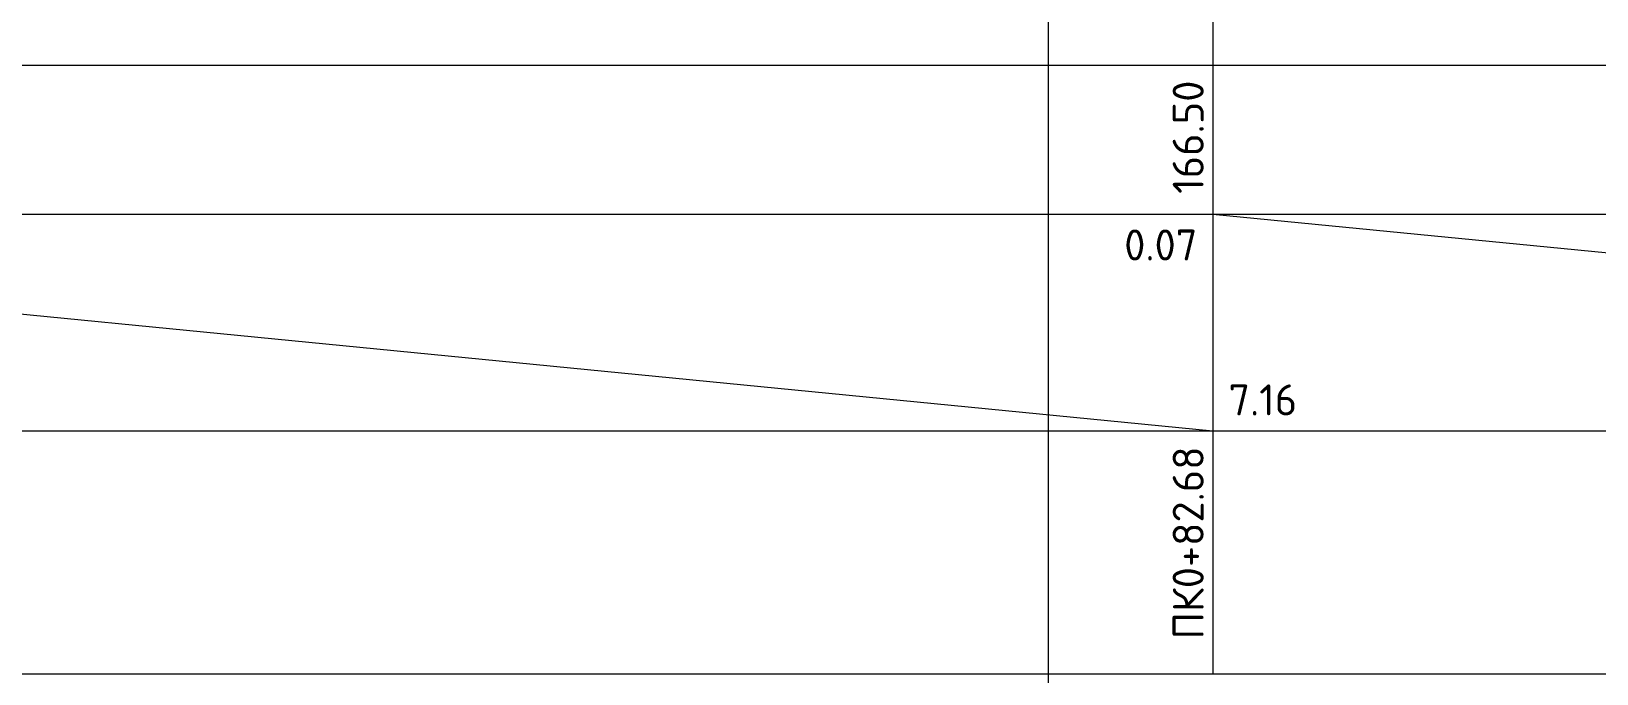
# Model space of a CAD drawing. Header units: millimetres. Extents: x -3202496 to 4385296, y -544754 to -321270.
# Drawn here: x 535392 to 540448, y -404928 to -402855 of the extents above; entities that cross this region are included whole.
import ezdxf
from ezdxf.enums import TextEntityAlignment as Align

# ---------------------------------------------------------------- set-up
doc = ezdxf.new("R2010")
doc.units = ezdxf.units.MM
doc.layers.add('ГП_искусств сооруж-я_второстепенные', color=7, linetype='Continuous', lineweight=25)
doc.layers.add('Профиль', color=7, linetype='Continuous', lineweight=15)
doc.layers.add('помощь', color=1, linetype='Continuous', lineweight=0, plot=False)
doc.styles.add('ISOCPEUR', font='isocpeur.ttf')

# ---------------------------------------------------------------- blocks, each defined once
blk = doc.blocks.new('1e1e')
at = {"layer": 'Профиль'}
for points in [[(15168.57231035828, 2499.999980907887), (15168.57231035828, 0)], [(-2249.999903142452, 0), (68010.67804917716, 0)], [(15168.57231035828, 0), (15168.57231035828, -1964.252151083201)], [(-2249.999903142452, -480.7598306797444), (68010.67804917716, -480.7598306797444)], [(8033.007849007844, -480.7598306797444), (15168.57231035828, -1180.759805720299)], [(15168.57231035828, -480.7598306797444), (22330.2454687655, -1180.759805720299)], [(-2249.999903142452, -1180.759805720299), (68010.67804917716, -1180.759805720299)], [(-2249.999903142452, -1964.252151083201), (68010.67804917716, -1964.252151083201)]]:
    blk.add_lwpolyline(points, dxfattribs=at)
at = {"layer": 'Профиль', "style": 'ISOCPEUR'}
for s, p in [('166.50', (15168.57231035828, -49.9999732710421)), ('ПК0+82.68', (15168.57231035828, -1230.759837199002))]:
    blk.add_text(s, height=100, rotation=90, dxfattribs=at).set_placement(p, align=Align.BOTTOM_RIGHT)
blk.add_text('0.07', height=100, dxfattribs=at).set_placement((15118.5723952949, -530.7598039507865), align=Align.TOP_RIGHT)
blk.add_text('7.16', height=100, dxfattribs=at).set_placement((15218.57269108295, -1130.759832449257))

msp = doc.modelspace()

# ---------------------------------------------------------------- linework, layer by layer
at = {"layer": 'помощь', "ltscale": 10}
msp.add_xline((538676.9196293086, -440831.5264744038), (0, 1), dxfattribs=at)

# ---------------------------------------------------------------- block references
at = {"layer": 'ГП_искусств сооруж-я_второстепенные', "ltscale": 10}
msp.add_blockref('1e1e', (524039.9795726287, -402963.9482886933), dxfattribs=at)

doc.saveas('drawing.dxf')
